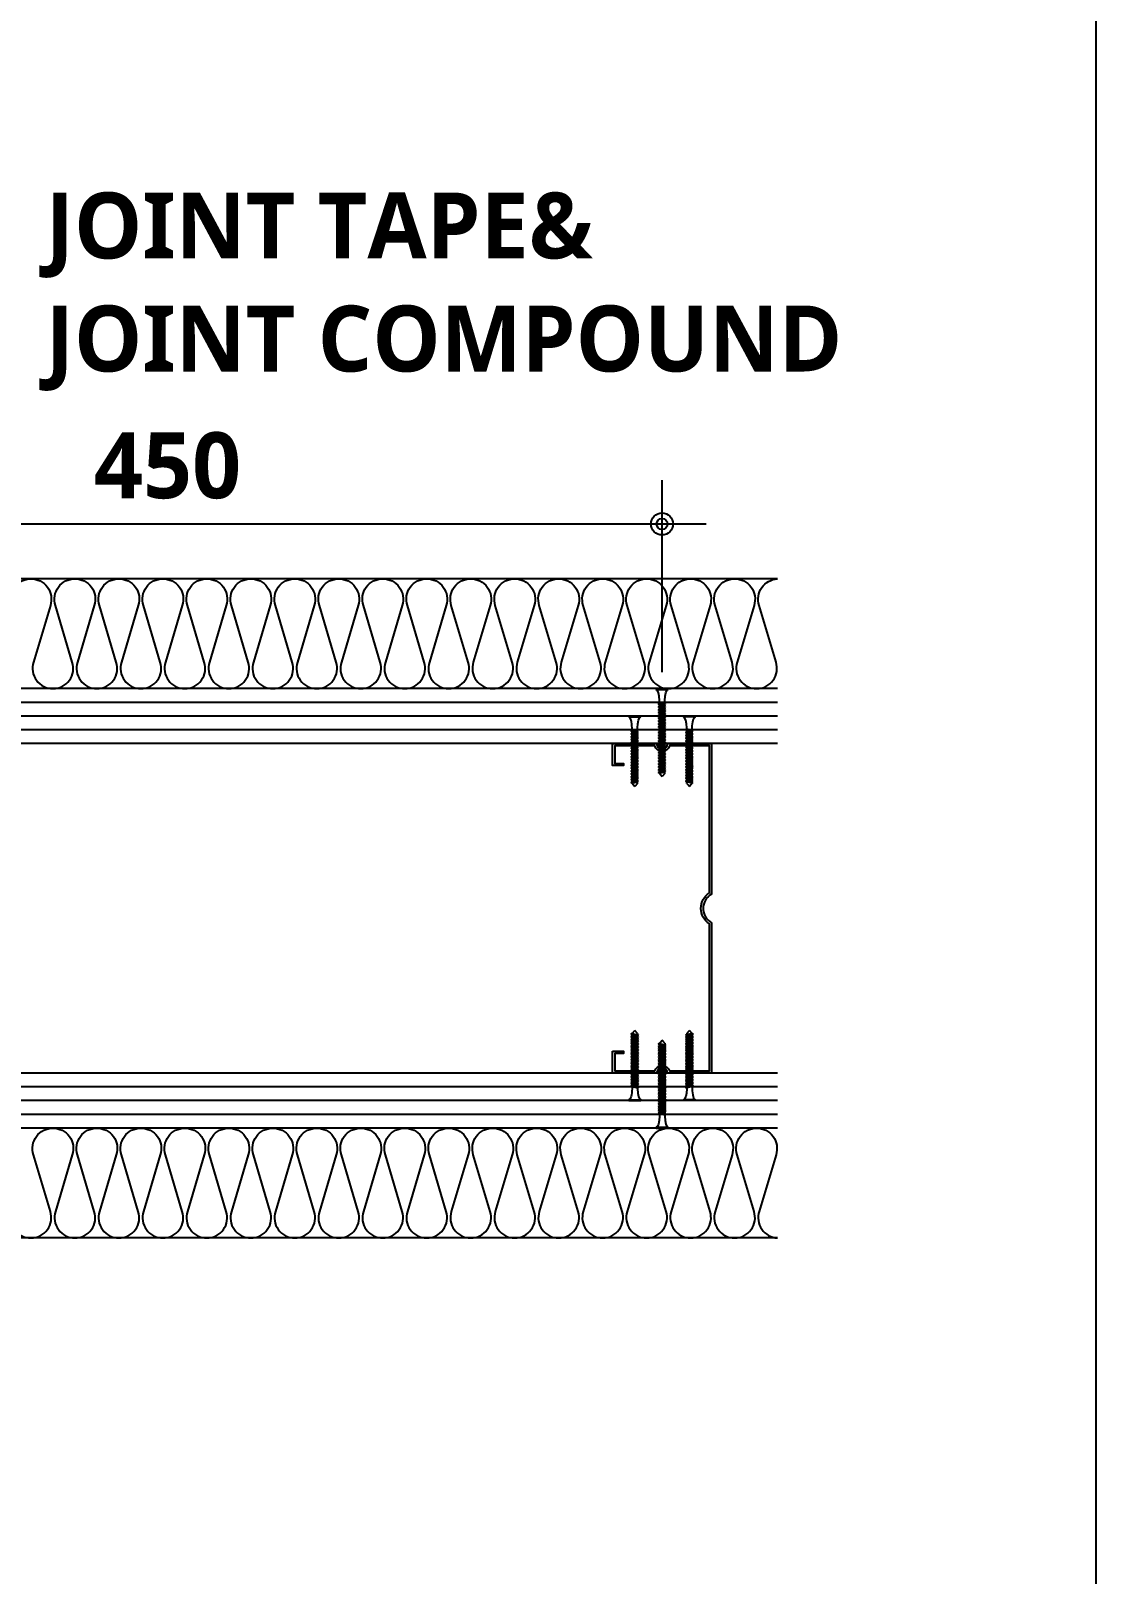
# Model space of a CAD drawing. Extents: x 200 to 24872, y 200 to 5740.
# Drawn here: x 21860 to 22345, y 1676 to 2378 of the extents above; entities that cross this region are included whole.
import ezdxf
from ezdxf.enums import TextEntityAlignment as Align

# ---------------------------------------------------------------- set-up
doc = ezdxf.new("R2010")
doc.units = 0
doc.header["$LTSCALE"] = 10
doc.header["$MEASUREMENT"] = 0
doc.header["$PDSIZE"] = -2
doc.layers.get('Defpoints').update_dxf_attribs({"color": 143, "linetype": 'CONTINUOUS'})
for name, color, linetype in [('A-ANNO-GRA1', 7, 'CONTINUOUS'), ('A-ANNO-TEXT1', 7, 'CONTINUOUS'), ('A-DIM', 7, 'CONTINUOUS'), ('A-ELE9', 9, 'CONTINUOUS'), ('A-insul', 251, 'CONTINUOUS'), ('A-ST-AXIS-DIM', 7, 'CONTINUOUS'), ('A-STUD', 3, 'CONTINUOUS'), ('A-WALL-DRY', 7, 'CONTINUOUS'), ('나사못32', 8, 'CONTINUOUS'), ('나사못40', 8, 'CONTINUOUS')]:
    doc.layers.add(name, color=color, linetype=linetype)
doc.styles.add('2020음성 1차', font='NanumGothicBold.ttf')
doc.dimstyles.new('RI-DOT-150', dxfattribs={"dimscale": 150, "dimtxt": 3, "dimasz": 1, "dimexe": 2, "dimexo": 2, "dimgap": 1, "dimtad": 1, "dimdec": 0, "dimzin": 9, "dimdsep": 46, "dimtxsty": '2020음성 1차', "dimcen": 0, "dimclrd": 256, "dimclre": 256, "dimclrt": 3, "dimadec": 0, "dimazin": 0, "dimtm": 1e-09, "dimtfac": 1, "dimtdec": 0, "dimtix": 1, "dimtmove": 2, "dimatfit": 3, "dimfxl": 1.25, "dimtolj": 1, "dimtzin": 0, "dimlwd": -1, "dimlwe": -1, "dimarcsym": 0})

# ---------------------------------------------------------------- blocks, each defined once
blk = doc.blocks.new('DIMDOT')
at = {"layer": 'A-DIM', "color": 7, "linetype": 'Continuous'}
blk.add_line((-2, 0), (2, 0), dxfattribs=at)
for radius in [0.5, 0.25]:
    blk.add_circle((0, 0), radius, dxfattribs=at)
blk = doc.blocks.new('*D162')
at = {"layer": 'A-ST-AXIS-DIM'}
for p, q in [((21697.48585798964, 2086.111153102946), (21697.48585798964, 2173.61115309353)), ((22147.48585798964, 2086.111153100814), (22147.48585798964, 2173.61115309353)), ((21707.48585798964, 2153.61115309353), (22137.48585798964, 2153.61115309353))]:
    blk.add_line(p, q, dxfattribs=at)
at = {"layer": 'Defpoints', "color": 0}
for p in [(22147.48585798964, 2153.61115309353), (21697.48585798964, 2071.111153102946), (22147.48585798964, 2071.111153100814)]:
    blk.add_point(p, dxfattribs=at)
at = {"layer": 'A-ST-AXIS-DIM', "linetype": 'ByBlock', "xscale": 10, "yscale": 10, "zscale": 10, "rotation": 180}
blk.add_blockref('DIMDOT', (21697.48585798964, 2153.61115309353), dxfattribs=at)
at = {"layer": 'A-ST-AXIS-DIM', "linetype": 'ByBlock', "xscale": 10, "yscale": 10, "zscale": 10}
blk.add_blockref('DIMDOT', (22147.48585798964, 2153.61115309353), dxfattribs=at)
at = {"layer": 'A-ST-AXIS-DIM', "color": 3, "ltscale": 10, "insert": (21922.48585798964, 2180.102630366258), "char_height": 30, "attachment_point": 5, "style": '2020음성 1차'}
blk.add_mtext('\\A1;450', dxfattribs=at)
blk = doc.blocks.new('kcc나사못40')
at = {"layer": '나사못40'}
for p, q in [((1.500000002384354, 38.49999986732496), (1.000000002384354, 38.19999986732496)), ((1.000000002384354, 38.19999986732496), (1.500000002384354, 37.89999986732496)), ((1.500000002384354, 37.19999986732496), (1.000000002384354, 36.89999986732496)), ((1.000000002384354, 36.89999986732496), (1.500000002384354, 36.59999986732497)), ((1.500000002384382, 35.89999986732498), (1.000000002384382, 35.59999986732497)), ((1.000000002384382, 35.59999986732497), (1.500000002384382, 35.29999986732498)), ((1.500000002384354, 38.49999986732496), (2.750000002384354, 39.99999986732496)), ((1.500000002384354, 38.49999986732496), (4.000000002384353, 37.89999986732496)), ((1.500000002384354, 37.89999986732496), (4.000000002384353, 37.29999986732497)), ((1.500000002384354, 37.89999986732495), (1.500000002384354, 37.19999986732496)), ((1.500000002384354, 37.89999986732495), (4.000000002384353, 37.89999986732496)), ((1.500000002384354, 37.19999986732496), (4.000000002384353, 36.59999986732497)), ((1.500000002384354, 36.59999986732497), (4.000000002384353, 35.99999986732497)), ((1.500000002384382, 36.59999986732497), (1.500000002384382, 35.89999986732496)), ((1.500000002384382, 36.59999986732497), (4.000000002384311, 36.59999986732497)), ((1.500000002384382, 35.89999986732498), (4.000000002384382, 35.29999986732498)), ((1.500000002384382, 35.29999986732498), (4.000000002384382, 34.69999986732498)), ((1.50000000238441, 35.29999986732498), (1.50000000238441, 34.59999986732498)), ((1.500000002384382, 35.29999986732498), (4.000000002384382, 35.29999986732498)), ((4.000000002384353, 38.59999986732497), (2.750000002384354, 39.99999986732496)), ((4.000000002384339, 38.59999986732497), (4.000000002384326, 37.89999986732496)), ((4.000000002384353, 37.89999986732496), (4.500000002384353, 37.59999986732497)), ((4.500000002384353, 37.59999986732497), (4.000000002384353, 37.29999986732497)), ((4.000000002384326, 37.29999986732496), (4.000000002384311, 36.59999986732497)), ((4.000000002384353, 36.59999986732497), (4.500000002384353, 36.29999986732499)), ((4.500000002384353, 36.29999986732499), (4.000000002384353, 35.99999986732497)), ((4.000000002384353, 35.99999986732497), (4.000000002384339, 35.29999986732498)), ((4.000000002384382, 35.29999986732498), (4.500000002384382, 34.999999867325)), ((1.50000000238441, 34.599999867325), (1.00000000238441, 34.299999867325)), ((1.00000000238441, 34.299999867325), (1.50000000238441, 33.999999867325)), ((1.500000002384439, 33.29999986732501), (1.000000002384439, 32.99999986732502)), ((1.000000002384439, 32.99999986732502), (1.500000002384439, 32.69999986732502)), ((1.500000002384467, 31.99999986732503), (1.000000002384467, 31.69999986732503)), ((1.000000002384467, 31.69999986732503), (1.500000002384467, 31.39999986732504)), ((1.500000002384496, 30.69999986732505), (1.000000002384496, 30.39999986732505)), ((1.000000002384496, 30.39999986732505), (1.500000002384496, 30.09999986732506)), ((1.500000002384524, 29.39999986732507), (1.000000002384524, 29.09999986732507)), ((1.000000002384524, 29.09999986732507), (1.500000002384524, 28.79999986732507)), ((1.500000002384552, 28.09999986732508), (1.000000002384552, 27.79999986732509)), ((1.50000000238441, 34.599999867325), (4.00000000238441, 33.999999867325)), ((1.500000002384439, 33.999999867325), (1.500000002384439, 33.299999867325)), ((1.50000000238441, 33.999999867325), (4.00000000238441, 33.39999986732501)), ((1.500000002384439, 33.999999867325), (4.000000002384368, 33.999999867325)), ((1.500000002384439, 33.29999986732501), (4.000000002384439, 32.69999986732502)), ((1.500000002384439, 32.69999986732502), (4.000000002384439, 32.09999986732503)), ((1.500000002384467, 32.69999986732502), (1.500000002384467, 31.99999986732502)), ((1.500000002384467, 32.69999986732502), (4.000000002384439, 32.69999986732502)), ((1.500000002384467, 31.99999986732503), (4.000000002384467, 31.39999986732504)), ((1.500000002384496, 31.39999986732504), (1.500000002384496, 30.69999986732503)), ((1.500000002384467, 31.39999986732504), (4.000000002384467, 30.79999986732504)), ((1.500000002384496, 31.39999986732504), (4.000000002384425, 31.39999986732504)), ((1.500000002384496, 30.69999986732505), (4.000000002384496, 30.09999986732506)), ((1.500000002384496, 30.09999986732506), (4.000000002384496, 29.49999986732506)), ((1.500000002384524, 30.09999986732506), (1.500000002384524, 29.39999986732505)), ((1.500000002384524, 30.09999986732506), (4.000000002384454, 30.09999986732506)), ((1.500000002384524, 29.39999986732507), (4.000000002384524, 28.79999986732507)), ((1.500000002384552, 28.79999986732507), (1.500000002384552, 28.09999986732507)), ((1.500000002384524, 28.79999986732507), (4.000000002384524, 28.19999986732508)), ((1.500000002384552, 28.79999986732507), (4.000000002384481, 28.79999986732507)), ((1.500000002384552, 28.09999986732508), (4.000000002384552, 27.49999986732509)), ((4.500000002384382, 34.999999867325), (4.000000002384382, 34.69999986732498)), ((4.000000002384382, 34.69999986732498), (4.000000002384368, 33.999999867325)), ((4.00000000238441, 33.999999867325), (4.50000000238441, 33.69999986732502)), ((4.50000000238441, 33.69999986732502), (4.00000000238441, 33.39999986732501)), ((4.00000000238441, 33.39999986732501), (4.000000002384396, 32.69999986732502)), ((4.000000002384439, 32.69999986732502), (4.500000002384438, 32.39999986732504)), ((4.500000002384438, 32.39999986732504), (4.000000002384439, 32.09999986732503)), ((4.000000002384439, 32.09999986732503), (4.000000002384425, 31.39999986732504)), ((4.000000002384467, 31.39999986732504), (4.500000002384467, 31.09999986732506)), ((4.500000002384467, 31.09999986732506), (4.000000002384467, 30.79999986732504)), ((4.000000002384467, 30.79999986732504), (4.000000002384454, 30.09999986732506)), ((4.000000002384496, 30.09999986732506), (4.500000002384496, 29.79999986732507)), ((4.500000002384496, 29.79999986732507), (4.000000002384496, 29.49999986732506)), ((4.000000002384496, 29.49999986732506), (4.000000002384481, 28.79999986732507)), ((4.000000002384524, 28.79999986732507), (4.500000002384523, 28.49999986732509)), ((4.500000002384523, 28.49999986732509), (4.000000002384524, 28.19999986732508)), ((4.000000002384524, 28.19999986732508), (4.00000000238451, 27.49999986732509)), ((1.000000002384552, 27.79999986732509), (1.500000002384552, 27.49999986732509)), ((1.500000002384581, 26.7999998673251), (1.000000002384581, 26.4999998673251)), ((1.000000002384581, 26.4999998673251), (1.500000002384581, 26.19999986732511)), ((1.500000002384609, 25.49999986732512), (1.000000002384609, 25.19999986732512)), ((1.000000002384609, 25.19999986732512), (1.500000002384609, 24.89999986732512)), ((1.500000002384638, 24.19999986732513), (1.000000002384638, 23.89999986732513)), ((1.000000002384638, 23.89999986732513), (1.500000002384638, 23.59999986732514)), ((1.500000002384666, 22.89999986732515), (1.000000002384666, 22.59999986732515)), ((1.000000002384666, 22.59999986732515), (1.500000002384666, 22.29999986732515)), ((1.500000002384695, 21.59999986732517), (1.000000002384695, 21.29999986732517)), ((1.000000002384695, 21.29999986732517), (1.500000002384695, 20.99999986732517)), ((1.500000002384552, 27.49999986732509), (4.000000002384552, 26.89999986732509)), ((1.500000002384581, 27.49999986732509), (1.500000002384581, 26.79999986732509)), ((1.500000002384581, 27.49999986732509), (4.00000000238451, 27.49999986732509)), ((1.500000002384581, 26.7999998673251), (4.000000002384581, 26.19999986732511)), ((1.500000002384609, 26.19999986732511), (1.500000002384609, 25.4999998673251)), ((1.500000002384581, 26.19999986732511), (4.000000002384581, 25.59999986732511)), ((1.500000002384609, 26.19999986732511), (4.000000002384538, 26.19999986732511)), ((1.500000002384609, 25.49999986732512), (4.000000002384609, 24.89999986732512)), ((1.500000002384609, 24.89999986732512), (4.000000002384609, 24.29999986732513)), ((1.500000002384638, 24.89999986732512), (1.500000002384638, 24.19999986732512)), ((1.500000002384638, 24.89999986732512), (4.000000002384566, 24.89999986732512)), ((1.500000002384638, 24.19999986732513), (4.000000002384638, 23.59999986732514)), ((1.500000002384666, 23.59999986732514), (1.500000002384666, 22.89999986732514)), ((1.500000002384638, 23.59999986732514), (4.000000002384638, 22.99999986732514)), ((1.500000002384666, 23.59999986732514), (4.000000002384596, 23.59999986732514)), ((1.500000002384666, 22.89999986732515), (4.000000002384666, 22.29999986732515)), ((1.500000002384666, 22.29999986732515), (4.000000002384666, 21.69999986732516)), ((1.500000002384695, 22.29999986732515), (1.500000002384695, 21.59999986732515)), ((1.500000002384666, 22.29999986732515), (4.000000002384623, 22.29999986732515)), ((1.500000002384695, 21.59999986732517), (4.000000002384695, 20.99999986732517)), ((4.000000002384552, 27.49999986732509), (4.500000002384552, 27.1999998673251)), ((4.500000002384552, 27.1999998673251), (4.000000002384552, 26.89999986732509)), ((4.000000002384552, 26.89999986732509), (4.000000002384538, 26.19999986732511)), ((4.000000002384581, 26.19999986732511), (4.500000002384581, 25.89999986732512)), ((4.500000002384581, 25.89999986732512), (4.000000002384581, 25.59999986732511)), ((4.000000002384581, 25.59999986732511), (4.000000002384566, 24.89999986732512)), ((4.000000002384609, 24.89999986732512), (4.500000002384608, 24.59999986732514)), ((4.500000002384608, 24.59999986732514), (4.000000002384609, 24.29999986732513)), ((4.000000002384609, 24.29999986732513), (4.000000002384596, 23.59999986732514)), ((4.000000002384638, 23.59999986732514), (4.500000002384637, 23.29999986732516)), ((4.500000002384637, 23.29999986732516), (4.000000002384638, 22.99999986732514)), ((4.000000002384638, 22.99999986732514), (4.000000002384623, 22.29999986732515)), ((4.000000002384666, 22.29999986732515), (4.500000002384666, 21.99999986732517)), ((4.500000002384666, 21.99999986732517), (4.000000002384666, 21.69999986732516)), ((4.000000002384666, 21.69999986732516), (4.000000002384652, 20.99999986732517)), ((1.500000002384723, 20.29999986732518), (1.000000002384723, 19.99999986732518)), ((1.000000002384723, 19.99999986732518), (1.500000002384723, 19.69999986732519)), ((1.500000002384751, 18.9999998673252), (1.000000002384751, 18.6999998673252)), ((1.000000002384751, 18.6999998673252), (1.500000002384751, 18.39999986732521)), ((1.50000000238478, 17.69999986732521), (1.00000000238478, 17.39999986732522)), ((1.00000000238478, 17.39999986732522), (1.50000000238478, 17.09999986732522)), ((1.500000002384808, 16.39999986732523), (1.000000002384808, 16.09999986732524)), ((1.000000002384808, 16.09999986732524), (1.500000002384808, 15.79999986732524)), ((1.500000002384837, 15.09999986732525), (1.000000002384837, 14.79999986732525)), ((1.000000002384837, 14.79999986732525), (1.500000002384837, 14.49999986732526)), ((1.500000002384723, 20.99999986732517), (1.500000002384723, 20.29999986732517)), ((1.500000002384695, 20.99999986732517), (4.000000002384695, 20.39999986732518)), ((1.500000002384695, 20.99999986732517), (4.000000002384695, 20.99999986732517)), ((1.500000002384723, 20.29999986732518), (4.000000002384724, 19.69999986732519)), ((1.500000002384723, 19.69999986732519), (4.000000002384724, 19.09999986732519)), ((1.500000002384751, 19.69999986732519), (1.500000002384751, 18.99999986732519)), ((1.500000002384751, 19.69999986732519), (4.000000002384724, 19.69999986732519)), ((1.500000002384751, 18.9999998673252), (4.000000002384751, 18.39999986732521)), ((1.50000000238478, 18.39999986732521), (1.50000000238478, 17.6999998673252)), ((1.500000002384751, 18.39999986732521), (4.000000002384751, 17.79999986732521)), ((1.50000000238478, 18.39999986732521), (4.000000002384709, 18.39999986732521)), ((1.50000000238478, 17.69999986732521), (4.00000000238478, 17.09999986732522)), ((1.50000000238478, 17.09999986732522), (4.00000000238478, 16.49999986732523)), ((1.500000002384808, 17.09999986732522), (1.500000002384808, 16.39999986732522)), ((1.50000000238478, 17.09999986732522), (4.000000002384737, 17.09999986732522)), ((1.500000002384808, 16.39999986732523), (4.000000002384808, 15.79999986732524)), ((1.500000002384837, 15.79999986732524), (1.500000002384837, 15.09999986732523)), ((1.500000002384808, 15.79999986732524), (4.000000002384808, 15.19999986732524)), ((1.500000002384837, 15.79999986732524), (4.000000002384766, 15.79999986732524)), ((1.500000002384837, 15.09999986732525), (4.000000002384836, 14.49999986732526)), ((1.500000002384837, 14.49999986732526), (4.000000002384836, 13.89999986732526)), ((1.500000002384865, 14.49999986732526), (1.500000002384865, 13.79999986732525)), ((1.500000002384865, 14.49999986732526), (4.000000002384794, 14.49999986732526)), ((4.000000002384695, 20.99999986732517), (4.500000002384695, 20.69999986732519)), ((4.500000002384695, 20.69999986732519), (4.000000002384695, 20.39999986732518)), ((4.000000002384695, 20.39999986732518), (4.00000000238468, 19.69999986732519)), ((4.000000002384724, 19.69999986732519), (4.500000002384723, 19.39999986732521)), ((4.500000002384723, 19.39999986732521), (4.000000002384724, 19.09999986732519)), ((4.000000002384724, 19.09999986732519), (4.000000002384709, 18.39999986732521)), ((4.000000002384751, 18.39999986732521), (4.500000002384751, 18.09999986732522)), ((4.500000002384751, 18.09999986732522), (4.000000002384751, 17.79999986732521)), ((4.000000002384751, 17.79999986732521), (4.000000002384737, 17.09999986732522)), ((4.00000000238478, 17.09999986732522), (4.50000000238478, 16.79999986732524)), ((4.50000000238478, 16.79999986732524), (4.00000000238478, 16.49999986732523)), ((4.00000000238478, 16.49999986732523), (4.000000002384766, 15.79999986732524)), ((4.000000002384808, 15.79999986732524), (4.500000002384809, 15.49999986732526)), ((4.500000002384809, 15.49999986732526), (4.000000002384808, 15.19999986732524)), ((4.000000002384808, 15.19999986732524), (4.000000002384794, 14.49999986732526)), ((4.000000002384836, 14.49999986732526), (4.500000002384836, 14.19999986732527)), ((4.500000002384836, 14.19999986732527), (4.000000002384836, 13.89999986732526)), ((1.500000002384865, 13.79999986732527), (1.000000002384865, 13.49999986732527)), ((1.000000002384865, 13.49999986732527), (1.500000002384865, 13.19999986732527)), ((1.500000002384894, 12.49999986732528), (1.000000002384894, 12.19999986732529)), ((1.000000002384894, 12.19999986732529), (1.500000002384894, 11.89999986732529)), ((1.500000002384922, 11.1999998673253), (1.000000002384922, 10.8999998673253)), ((1.000000002384922, 10.8999998673253), (1.500000002384922, 10.59999986732531)), ((1.50000000238495, 9.89999986732532), (1.00000000238495, 9.599999867325323)), ((1.00000000238495, 9.599999867325323), (1.50000000238495, 9.299999867325324)), ((1.500000002384979, 8.599999867325337), (1.000000002384979, 8.29999986732534)), ((1.000000002384979, 8.29999986732534), (1.500000002384979, 7.999999867325343)), ((1.500000002385007, 7.299999867325353), (1.000000002385007, 6.999999867325357)), ((1.500000002384865, 13.79999986732527), (4.000000002384866, 13.19999986732527)), ((1.500000002384894, 13.19999986732527), (1.500000002384894, 12.49999986732527)), ((1.500000002384865, 13.19999986732527), (4.000000002384866, 12.59999986732528)), ((1.500000002384894, 13.19999986732527), (4.000000002384823, 13.19999986732527)), ((1.500000002384894, 12.49999986732528), (4.000000002384893, 11.89999986732529)), ((1.500000002384894, 11.89999986732529), (4.000000002384893, 11.2999998673253)), ((1.500000002384922, 11.89999986732529), (1.500000002384922, 11.19999986732529)), ((1.500000002384922, 11.89999986732529), (4.000000002384851, 11.89999986732529)), ((1.500000002384922, 11.1999998673253), (4.000000002384922, 10.59999986732531)), ((1.50000000238495, 10.59999986732531), (1.50000000238495, 9.899999867325308)), ((1.500000002384922, 10.59999986732531), (4.000000002384922, 9.999999867325315)), ((1.50000000238495, 10.59999986732531), (4.000000002384879, 10.59999986732531)), ((1.50000000238495, 9.89999986732532), (4.00000000238495, 9.299999867325324)), ((1.50000000238495, 9.299999867325324), (4.00000000238495, 8.699999867325332)), ((1.500000002384979, 9.299999867325324), (1.500000002384979, 8.599999867325323)), ((1.500000002384979, 9.299999867325324), (4.000000002384908, 9.299999867325324)), ((1.500000002384979, 8.599999867325337), (4.000000002384978, 7.999999867325343)), ((1.500000002385007, 7.999999867325343), (1.500000002385007, 7.299999867325339)), ((1.500000002384979, 7.999999867325343), (4.000000002384978, 7.399999867325348)), ((1.500000002384979, 7.999999867325343), (4.000000002384978, 7.999999867325343)), ((1.500000002385007, 7.299999867325353), (4.000000002385007, 6.699999867325361)), ((4.000000002384836, 13.89999986732526), (4.000000002384823, 13.19999986732527)), ((4.000000002384866, 13.19999986732527), (4.500000002384866, 12.89999986732529)), ((4.500000002384866, 12.89999986732529), (4.000000002384866, 12.59999986732528)), ((4.000000002384866, 12.59999986732528), (4.000000002384851, 11.89999986732529)), ((4.000000002384893, 11.89999986732529), (4.500000002384893, 11.59999986732531)), ((4.500000002384893, 11.59999986732531), (4.000000002384893, 11.2999998673253)), ((4.000000002384893, 11.2999998673253), (4.000000002384879, 10.59999986732531)), ((4.000000002384922, 10.59999986732531), (4.500000002384922, 10.29999986732532)), ((4.500000002384922, 10.29999986732532), (4.000000002384922, 9.999999867325315)), ((4.000000002384922, 9.999999867325315), (4.000000002384908, 9.299999867325324)), ((4.00000000238495, 9.299999867325324), (4.50000000238495, 8.999999867325341)), ((4.50000000238495, 8.999999867325341), (4.00000000238495, 8.699999867325332)), ((4.00000000238495, 8.699999867325332), (4.000000002384936, 7.999999867325343)), ((4.000000002384978, 7.999999867325343), (4.500000002384978, 7.699999867325361)), ((4.500000002384978, 7.699999867325361), (4.000000002384978, 7.399999867325348)), ((4.000000002384978, 7.399999867325348), (4.000000002384965, 6.699999867325361)), ((2.384354e-09, 0.3999998673249578), (5.500000002384354, 0.3999998673249578)), ((2.384354e-09, -1.326750407e-07), (2.384354e-09, 0.3999998673249578)), ((1.000000002385007, 6.999999867325357), (1.500000002385007, 6.699999867325361)), ((1.500000002385007, 6.699999867325361), (4.000000002385007, 6.099999867325366)), ((1.500000002385007, 6.699999867325361), (4.000000002384965, 6.699999867325361)), ((1.500000002385007, 6.699999867325361), (1.500000002385021, 5.399999867325383)), ((4.000000002385007, 6.699999867325361), (4.500000002385007, 6.399999867325377)), ((4.500000002385007, 6.399999867325377), (4.000000002385007, 6.099999867325366)), ((4.000000002385007, 6.099999867325366), (4.000000002384994, 5.399999867325377)), ((5.500000002384354, -1.326750407e-07), (5.500000002384354, 0.3999998673249578)), ((2.384354e-09, -1.326750407e-07), (5.500000002384354, -1.326750407e-07))]:
    blk.add_line(p, q, dxfattribs=at)
at = {"layer": '나사못40', "extrusion": (0, 0, -1)}
blk.add_ellipse((2.384354e-09, 5.399999867325377), major_axis=(0, -5.000000000000417), ratio=0.299999999999847, start_param=4.712388980384689, end_param=6.283185307179585, dxfattribs=at)
at = {"layer": '나사못40'}
blk.add_ellipse((5.500000002384354, 5.399999867325377), major_axis=(0, -5.000000000000417), ratio=0.299999999999847, start_param=4.712388980384689, end_param=6.283185307179585, dxfattribs=at)
blk = doc.blocks.new('kcc나사못32')
at = {"layer": '나사못32'}
for p, q in [((1.500005058944225, 29.89999868441373), (1.000005058944225, 29.59999868436717)), ((1.000005058944225, 29.59999868436717), (1.500005058944225, 29.2999986843206)), ((1.500005058944225, 28.59999868436716), (1.000005058944225, 28.2999986843206)), ((1.000005058944225, 28.2999986843206), (1.500005058944225, 27.99999868427403)), ((1.500005058944225, 30.59999868436717), (2.750005058944225, 31.99999868427403)), ((1.500005058944225, 30.59999868436717), (1.500005058944225, 29.89999868441373)), ((4.000005058944225, 30.49999868427403), (1.500005058944225, 29.89999868441373)), ((4.000005058944225, 29.89999868441373), (1.500005058944225, 29.89999868441373)), ((4.000005058944225, 29.89999868441373), (1.500005058944225, 29.2999986843206)), ((1.500005058944225, 29.2999986843206), (1.500005058944225, 28.59999868436716)), ((4.000005058944225, 29.19999868422747), (1.500005058944225, 28.59999868436716)), ((4.000005058944225, 28.59999868436716), (1.500005058944225, 28.59999868436716)), ((4.000005058944225, 28.59999868436716), (1.500005058944225, 27.99999868427403)), ((4.000005058944225, 30.49999868427403), (2.750005058944225, 31.99999868427403)), ((4.000005058944225, 30.49999868427403), (4.500005058944224, 30.19999868422747)), ((4.500005058944224, 30.19999868422747), (4.000005058944225, 29.89999868441373)), ((4.000005058944225, 29.89999868441373), (4.000005058944225, 29.19999868422747)), ((4.000005058944225, 29.19999868422747), (4.500005058944224, 28.89999868441373)), ((4.500005058944224, 28.89999868441373), (4.000005058944225, 28.59999868436716)), ((4.000005058944225, 28.59999868436716), (4.000005058944225, 27.89999868441373)), ((1.500005058944225, 27.2999986843206), (1.000005058944225, 26.99999868427403)), ((1.000005058944225, 26.99999868427403), (1.500005058944225, 26.69999868422747)), ((1.500005058944225, 25.99999868427403), (1.000005058944225, 25.69999868422747)), ((1.000005058944225, 25.69999868422747), (1.500005058944225, 25.39999868441373)), ((1.500005058944225, 24.69999868422747), (1.000005058944225, 24.39999868441373)), ((1.000005058944225, 24.39999868441373), (1.500005058944225, 24.09999868436717)), ((1.500005058944225, 23.39999868441373), (1.000005058944225, 23.09999868436717)), ((1.000005058944225, 23.09999868436717), (1.500005058944225, 22.7999986843206)), ((1.500005058944225, 22.09999868436717), (1.000005058944225, 21.7999986843206)), ((1.000005058944225, 21.7999986843206), (1.500005058944225, 21.49999868427403)), ((1.500005058944225, 27.99999868427403), (1.500005058944225, 27.2999986843206)), ((4.000005058944225, 27.89999868441373), (1.500005058944225, 27.2999986843206)), ((4.000005058944225, 27.2999986843206), (1.500005058944225, 27.2999986843206)), ((4.000005058944225, 27.2999986843206), (1.500005058944225, 26.69999868422747)), ((1.500005058944225, 26.69999868422747), (1.500005058944225, 25.99999868427403)), ((4.000005058944225, 26.59999868436717), (1.500005058944225, 25.99999868427403)), ((4.000005058944225, 25.99999868427403), (1.500005058944225, 25.99999868427403)), ((4.000005058944225, 25.99999868427403), (1.500005058944225, 25.39999868441373)), ((1.500005058944225, 25.39999868441373), (1.500005058944225, 24.69999868422747)), ((4.000005058944225, 25.2999986843206), (1.500005058944225, 24.69999868422747)), ((4.000005058944225, 24.69999868422747), (1.500005058944225, 24.69999868422747)), ((4.000005058944225, 24.69999868422747), (1.500005058944225, 24.09999868436717)), ((1.500005058944225, 24.09999868436717), (1.500005058944225, 23.39999868441373)), ((4.000005058944225, 23.99999868427403), (1.500005058944225, 23.39999868441373)), ((4.000005058944225, 23.39999868441373), (1.500005058944225, 23.39999868441373)), ((4.000005058944225, 23.39999868441373), (1.500005058944225, 22.7999986843206)), ((1.500005058944225, 22.7999986843206), (1.500005058944225, 22.09999868436717)), ((4.000005058944225, 22.69999868422747), (1.500005058944225, 22.09999868436717)), ((4.000005058944225, 22.09999868436717), (1.500005058944225, 22.09999868436717)), ((4.000005058944225, 22.09999868436717), (1.500005058944225, 21.49999868427403)), ((1.500005058944225, 21.49999868427403), (1.500005058944225, 20.7999986843206)), ((4.000005058944225, 21.39999868441373), (1.500005058944225, 20.7999986843206)), ((4.000005058944225, 27.89999868441373), (4.500005058944224, 27.59999868436717)), ((4.500005058944224, 27.59999868436717), (4.000005058944225, 27.2999986843206)), ((4.000005058944225, 27.2999986843206), (4.000005058944225, 26.59999868436717)), ((4.000005058944225, 26.59999868436717), (4.500005058944224, 26.2999986843206)), ((4.500005058944224, 26.2999986843206), (4.000005058944225, 25.99999868427403)), ((4.000005058944225, 25.99999868427403), (4.000005058944225, 25.2999986843206)), ((4.000005058944225, 25.2999986843206), (4.500005058944224, 24.99999868427404)), ((4.500005058944224, 24.99999868427404), (4.000005058944225, 24.69999868422747)), ((4.000005058944225, 24.69999868422747), (4.000005058944225, 23.99999868427403)), ((4.000005058944225, 23.99999868427403), (4.500005058944224, 23.69999868422747)), ((4.500005058944224, 23.69999868422747), (4.000005058944225, 23.39999868441373)), ((4.000005058944225, 23.39999868441373), (4.000005058944225, 22.69999868422747)), ((4.000005058944225, 22.69999868422747), (4.500005058944224, 22.39999868441373)), ((4.500005058944224, 22.39999868441373), (4.000005058944225, 22.09999868436717)), ((4.000005058944225, 22.09999868436717), (4.000005058944225, 21.39999868441373)), ((4.000005058944225, 21.39999868441373), (4.500005058944224, 21.09999868436716)), ((4.500005058944224, 21.09999868436716), (4.000005058944225, 20.7999986843206)), ((1.500005058944225, 20.7999986843206), (1.000005058944225, 20.49999868427403)), ((1.000005058944225, 20.49999868427403), (1.500005058944225, 20.19999868422747)), ((1.500005058944225, 19.49999868427403), (1.000005058944225, 19.19999868422747)), ((1.000005058944225, 19.19999868422747), (1.500005058944225, 18.89999868441373)), ((1.500005058944225, 18.19999868422747), (1.000005058944225, 17.89999868441373)), ((1.000005058944225, 17.89999868441373), (1.500005058944225, 17.59999868436716)), ((1.500005058944225, 16.89999868441373), (1.000005058944225, 16.59999868436716)), ((1.000005058944225, 16.59999868436716), (1.500005058944225, 16.2999986843206)), ((1.500005058944225, 15.59999868436716), (1.000005058944225, 15.2999986843206)), ((1.000005058944225, 15.2999986843206), (1.500005058944225, 14.99999868427403)), ((1.500005058944225, 14.2999986843206), (1.000005058944225, 13.99999868427403)), ((4.000005058944225, 20.7999986843206), (1.500005058944225, 20.7999986843206)), ((4.000005058944225, 20.7999986843206), (1.500005058944225, 20.19999868422747)), ((1.500005058944225, 20.19999868422747), (1.500005058944225, 19.49999868427403)), ((4.000005058944225, 20.09999868436716), (1.500005058944225, 19.49999868427403)), ((4.000005058944225, 19.49999868427403), (1.500005058944225, 19.49999868427403)), ((4.000005058944225, 19.49999868427403), (1.500005058944225, 18.89999868441373)), ((1.500005058944225, 18.89999868441373), (1.500005058944225, 18.19999868422747)), ((4.000005058944225, 18.7999986843206), (1.500005058944225, 18.19999868422747)), ((4.000005058944225, 18.19999868422747), (1.500005058944225, 18.19999868422747)), ((4.000005058944225, 18.19999868422747), (1.500005058944225, 17.59999868436716)), ((1.500005058944225, 17.59999868436716), (1.500005058944225, 16.89999868441373)), ((4.000005058944225, 17.49999868427403), (1.500005058944225, 16.89999868441373)), ((4.000005058944225, 16.89999868441373), (1.500005058944225, 16.89999868441373)), ((4.000005058944225, 16.89999868441373), (1.500005058944225, 16.2999986843206)), ((1.500005058944225, 16.2999986843206), (1.500005058944225, 15.59999868436716)), ((4.000005058944225, 16.19999868422747), (1.500005058944225, 15.59999868436716)), ((4.000005058944225, 15.59999868436716), (1.500005058944225, 15.59999868436716)), ((4.000005058944225, 15.59999868436716), (1.500005058944225, 14.99999868427403)), ((1.500005058944225, 14.99999868427403), (1.500005058944225, 14.2999986843206)), ((4.000005058944225, 14.89999868441373), (1.500005058944225, 14.2999986843206)), ((4.000005058944225, 14.2999986843206), (1.500005058944225, 14.2999986843206)), ((4.000005058944225, 14.2999986843206), (1.500005058944225, 13.69999868422747)), ((4.000005058944225, 20.7999986843206), (4.000005058944225, 20.09999868436716)), ((4.000005058944225, 20.09999868436716), (4.500005058944224, 19.7999986843206)), ((4.500005058944224, 19.7999986843206), (4.000005058944225, 19.49999868427403)), ((4.000005058944225, 19.49999868427403), (4.000005058944225, 18.7999986843206)), ((4.000005058944225, 18.7999986843206), (4.500005058944224, 18.49999868427403)), ((4.500005058944224, 18.49999868427403), (4.000005058944225, 18.19999868422747)), ((4.000005058944225, 18.19999868422747), (4.000005058944225, 17.49999868427403)), ((4.000005058944225, 17.49999868427403), (4.500005058944224, 17.19999868422746)), ((4.500005058944224, 17.19999868422746), (4.000005058944225, 16.89999868441373)), ((4.000005058944225, 16.89999868441373), (4.000005058944225, 16.19999868422747)), ((4.000005058944225, 16.19999868422747), (4.500005058944224, 15.89999868441373)), ((4.500005058944224, 15.89999868441373), (4.000005058944225, 15.59999868436716)), ((4.000005058944225, 15.59999868436716), (4.000005058944225, 14.89999868441373)), ((4.000005058944225, 14.89999868441373), (4.500005058944224, 14.59999868436716)), ((4.500005058944224, 14.59999868436716), (4.000005058944225, 14.2999986843206)), ((4.000005058944225, 14.2999986843206), (4.000005058944225, 13.59999868436716)), ((1.000005058944225, 13.99999868427403), (1.500005058944225, 13.69999868422747)), ((1.500005058944225, 12.99999868427403), (1.000005058944225, 12.69999868422746)), ((1.000005058944225, 12.69999868422746), (1.500005058944225, 12.39999868441373)), ((1.500005058944225, 11.69999868422746), (1.000005058944225, 11.39999868441373)), ((1.000005058944225, 11.39999868441373), (1.500005058944225, 11.09999868436716)), ((1.500005058944225, 10.39999868441373), (1.000005058944225, 10.09999868436716)), ((1.000005058944225, 10.09999868436716), (1.500005058944225, 9.799998684320597)), ((1.500005058944225, 9.099998684367165), (1.000005058944225, 8.799998684320597)), ((1.000005058944225, 8.799998684320597), (1.500005058944225, 8.499998684274033)), ((1.500005058944225, 7.799998684320598), (1.000005058944225, 7.499998684274032)), ((1.000005058944225, 7.499998684274032), (1.500005058944225, 7.199998684227466)), ((1.500005058944225, 13.69999868422747), (1.500005058944225, 12.99999868427403)), ((4.000005058944225, 13.59999868436716), (1.500005058944225, 12.99999868427403)), ((4.000005058944225, 12.99999868427403), (1.500005058944225, 12.99999868427403)), ((4.000005058944225, 12.99999868427403), (1.500005058944225, 12.39999868441373)), ((1.500005058944225, 12.39999868441373), (1.500005058944225, 11.69999868422746)), ((4.000005058944225, 12.2999986843206), (1.500005058944225, 11.69999868422746)), ((4.000005058944225, 11.69999868422746), (1.500005058944225, 11.69999868422746)), ((4.000005058944225, 11.69999868422746), (1.500005058944225, 11.09999868436716)), ((1.500005058944225, 11.09999868436716), (1.500005058944225, 10.39999868441373)), ((4.000005058944225, 10.99999868427403), (1.500005058944225, 10.39999868441373)), ((4.000005058944225, 10.39999868441373), (1.500005058944225, 10.39999868441373)), ((4.000005058944225, 10.39999868441373), (1.500005058944225, 9.799998684320597)), ((1.500005058944225, 9.799998684320597), (1.500005058944225, 9.099998684367165)), ((4.000005058944225, 9.699998684227467), (1.500005058944225, 9.099998684367165)), ((4.000005058944225, 9.099998684367165), (1.500005058944225, 9.099998684367165)), ((4.000005058944225, 9.099998684367165), (1.500005058944225, 8.499998684274033)), ((1.500005058944225, 8.499998684274033), (1.500005058944225, 7.799998684320598)), ((4.000005058944225, 8.399998684413731), (1.500005058944225, 7.799998684320598)), ((4.000005058944225, 7.799998684320598), (1.500005058944225, 7.799998684320598)), ((4.000005058944225, 7.799998684320598), (1.500005058944225, 7.199998684227466)), ((1.500005058944225, 7.199998684227466), (1.500005058944225, 6.499998684274032)), ((4.000005058944225, 7.099998684367164), (1.500005058944225, 6.499998684274032)), ((4.000005058944225, 13.59999868436716), (4.500005058944224, 13.2999986843206)), ((4.500005058944224, 13.2999986843206), (4.000005058944225, 12.99999868427403)), ((4.000005058944225, 12.99999868427403), (4.000005058944225, 12.2999986843206)), ((4.000005058944225, 12.2999986843206), (4.500005058944224, 11.99999868427403)), ((4.500005058944224, 11.99999868427403), (4.000005058944225, 11.69999868422746)), ((4.000005058944225, 11.69999868422746), (4.000005058944225, 10.99999868427403)), ((4.000005058944225, 10.99999868427403), (4.500005058944224, 10.69999868422746)), ((4.500005058944224, 10.69999868422746), (4.000005058944225, 10.39999868441373)), ((4.000005058944225, 10.39999868441373), (4.000005058944225, 9.699998684227467)), ((4.000005058944225, 9.699998684227467), (4.500005058944224, 9.399998684413733)), ((4.500005058944224, 9.399998684413733), (4.000005058944225, 9.099998684367165)), ((4.000005058944225, 9.099998684367165), (4.000005058944225, 8.399998684413731)), ((4.000005058944225, 8.399998684413731), (4.500005058944224, 8.099998684367165)), ((4.500005058944224, 8.099998684367165), (4.000005058944225, 7.799998684320598)), ((4.000005058944225, 7.799998684320598), (4.000005058944225, 7.099998684367164)), ((4.000005058944225, 7.099998684367164), (4.500005058944224, 6.799998684320598)), ((5.0589442253e-06, -1.3157259673e-06), (5.0589442253e-06, 0.3999986844137311)), ((5.500005058944224, 0.3999986844137311), (5.0589442253e-06, 0.3999986844137311)), ((1.500005058944225, 6.499998684274032), (1.000005058944225, 6.199998684227466)), ((1.000005058944225, 6.199998684227466), (1.500005058944225, 5.899998684413731)), ((4.000005058944225, 6.499998684274032), (1.500005058944225, 6.499998684274032)), ((4.000005058944225, 6.499998684274032), (1.500005058944225, 5.899998684413731)), ((1.500005058944225, 5.899998684413731), (1.500005058944225, 5.399998684413731)), ((4.500005058944224, 6.799998684320598), (4.000005058944225, 6.499998684274032)), ((4.000005058944225, 6.499998684274032), (4.000005058944225, 5.399998684413731)), ((5.500005058944224, -1.3157259673e-06), (5.500005058944224, 0.3999986844137311)), ((5.500005058944224, -1.3157259673e-06), (5.0589442253e-06, -1.3157259673e-06))]:
    blk.add_line(p, q, dxfattribs=at)
at = {"layer": '나사못32', "extrusion": (0, 0, -1)}
blk.add_ellipse((5.0589442253e-06, 5.399998684413731), major_axis=(1.549203e-10, 5), ratio=0.3, start_param=1.570796326785601, end_param=3.141592653486512, dxfattribs=at)
at = {"layer": '나사못32'}
blk.add_ellipse((5.500005058944224, 5.399998684413731), major_axis=(2.59983e-11, 5), ratio=0.3, start_param=1.570796326796456, end_param=3.141592653607123, dxfattribs=at)

msp = doc.modelspace()

# ---------------------------------------------------------------- linework, layer by layer
at = {"layer": 'A-ANNO-GRA1'}
msp.add_line((22344.96539622545, 200), (22344.96539622545, 5733.341259324545), dxfattribs=at)
at = {"layer": 'A-ELE9'}
for p, q in [((22200.00000030709, 2128.672318700672), (21199.99999999882, 2128.672318675352)), ((22200.00000030709, 1828.672318917379), (21199.99999999882, 1828.672318942699))]:
    msp.add_line(p, q, dxfattribs=at)
at = {"layer": 'A-insul'}
for points in [[(21851.49999999913, 2116.552318691845, -0.509267), (21860.32999999883, 2128.672318692069, -0.509267), (21869.16999999914, 2116.552318692293), (21861.50999999979, 2090.792318692099, 0.509267), (21870.34000000009, 2078.672318692323, 0.509267), (21879.16999999979, 2090.792318692546), (21871.50999999914, 2116.552318692352, -0.509267), (21880.33999999883, 2128.672318692576, -0.509267), (21889.17999999913, 2116.552318692799), (21881.51999999979, 2090.792318692605, 0.509267), (21890.35000000009, 2078.672318692829, 0.509267), (21899.17999999979, 2090.792318693053), (21891.51999999914, 2116.552318692859, -0.509267), (21900.34999999883, 2128.672318693082, -0.509267), (21909.18999999914, 2116.552318693306), (21901.52999999979, 2090.792318693112, 0.509267), (21910.3600000001, 2078.672318693336, 0.509267), (21919.18999999979, 2090.79231869356), (21911.52999999914, 2116.552318693365, -0.509267), (21920.35999999883, 2128.672318693589, -0.509267), (21929.19999999914, 2116.552318693813), (21921.53999999979, 2090.792318693619, 0.509267), (21930.3700000001, 2078.672318693842, 0.509267), (21939.19999999979, 2090.792318694066), (21931.53999999914, 2116.552318693872, -0.509267), (21940.36999999883, 2128.672318694095, -0.509267), (21949.20999999914, 2116.552318694319), (21941.54999999979, 2090.792318694125, 0.509267), (21950.3800000001, 2078.672318694349, 0.509267), (21959.20999999979, 2090.792318694573), (21951.54999999914, 2116.552318694378, -0.509267), (21960.37999999883, 2128.672318694602, -0.509267), (21969.21999999914, 2116.552318694826), (21961.55999999979, 2090.792318694632, 0.509267), (21970.39000000009, 2078.672318694856, 0.509267), (21979.21999999979, 2090.792318695079), (21971.55999999914, 2116.552318694885, -0.509267), (21980.38999999883, 2128.672318695109, -0.509267), (21989.22999999914, 2116.552318695332), (21981.56999999979, 2090.792318695138, 0.509267), (21990.4000000001, 2078.672318695362, 0.509267), (21999.22999999979, 2090.792318695586), (21991.56999999914, 2116.552318695391, -0.509267), (22000.39999999883, 2128.672318695615, -0.509267), (22009.23999999914, 2116.552318695839), (22001.57999999979, 2090.792318695645, 0.509267), (22010.4100000001, 2078.672318695869, 0.509267), (22019.23999999979, 2090.792318696092), (22011.57999999914, 2116.552318695898, -0.509267), (22020.40999999883, 2128.672318696122, -0.509267), (22029.24999999914, 2116.552318696346), (22021.58999999979, 2090.792318696152, 0.509267), (22030.4200000001, 2078.672318696375, 0.509267), (22039.24999999979, 2090.792318696599), (22031.58999999914, 2116.552318696405, -0.509267), (22040.41999999883, 2128.672318696628, -0.509267), (22049.25999999914, 2116.552318696852), (22041.59999999979, 2090.792318696658, 0.509267), (22050.43000000009, 2078.672318696882, 0.509267), (22059.25999999979, 2090.792318697106), (22051.59999999914, 2116.552318696911, -0.509267), (22060.42999999883, 2128.672318697135, -0.509267), (22069.26999999914, 2116.552318697359), (22061.60999999979, 2090.792318697165, 0.509267), (22070.4400000001, 2078.672318697389, 0.509267), (22079.26999999979, 2090.792318697612), (22071.60999999914, 2116.552318697418, -0.509267), (22080.43999999883, 2128.672318697641, -0.509267), (22089.27999999914, 2116.552318697865), (22081.61999999979, 2090.792318697671, 0.509267), (22090.4500000001, 2078.672318697895, 0.509267), (22099.27999999979, 2090.792318698119), (22091.61999999914, 2116.552318697924, -0.509267), (22100.44999999883, 2128.672318698148, -0.509267), (22109.28999999914, 2116.552318698372), (22101.62999999979, 2090.792318698178, 0.509267), (22110.4600000001, 2078.672318698402, 0.509267), (22119.28999999979, 2090.792318698625), (22111.62999999914, 2116.552318698431, -0.509267), (22120.45999999883, 2128.672318698655, -0.509267), (22129.29999999914, 2116.552318698878), (22121.63999999979, 2090.792318698685, 0.509267), (22130.4700000001, 2078.672318698908, 0.509267), (22139.29999999979, 2090.792318699132), (22131.63999999914, 2116.552318698938, -0.509267), (22140.46999999883, 2128.672318699161, -0.509267), (22149.30999999914, 2116.552318699385), (22141.64999999979, 2090.792318699191, 0.509267), (22150.4800000001, 2078.672318699415, 0.509267), (22159.30999999979, 2090.792318699639), (22151.64999999914, 2116.552318699444, -0.509267), (22160.47999999883, 2128.672318699668, -0.509267), (22169.31999999914, 2116.552318699892), (22161.65999999979, 2090.792318699698, 0.509267), (22170.4900000001, 2078.672318699922, 0.509267), (22179.31999999979, 2090.792318700145), (22171.65999999914, 2116.552318699951, -0.509267), (22180.48999999883, 2128.672318700174, -0.509267), (22189.32999999914, 2116.552318700398), (22181.66999999979, 2090.792318700204, 0.509267), (22190.5000000001, 2078.672318700428, 0.509267), (22199.32999999979, 2090.792318700652), (22191.66999999914, 2116.552318700457, -0.4923933455141297), (22200.00000030709, 2128.659276269021)], [(21851.49999999913, 1840.792318926206, 0.509267), (21860.32999999883, 1828.672318925982, 0.509267), (21869.16999999914, 1840.792318925758), (21861.50999999979, 1866.552318925952, -0.509267), (21870.34000000009, 1878.672318925728, -0.509267), (21879.16999999979, 1866.552318925505), (21871.50999999914, 1840.792318925699, 0.509267), (21880.33999999883, 1828.672318925475, 0.509267), (21889.17999999913, 1840.792318925251), (21881.51999999979, 1866.552318925445, -0.509267), (21890.35000000009, 1878.672318925222, -0.509267), (21899.17999999979, 1866.552318924998), (21891.51999999914, 1840.792318925192, 0.509267), (21900.34999999883, 1828.672318924969, 0.509267), (21909.18999999914, 1840.792318924745), (21901.52999999979, 1866.552318924939, -0.509267), (21910.3600000001, 1878.672318924715, -0.509267), (21919.18999999979, 1866.552318924491), (21911.52999999914, 1840.792318924686, 0.509267), (21920.35999999883, 1828.672318924462, 0.509267), (21929.19999999914, 1840.792318924238), (21921.53999999979, 1866.552318924432, -0.509267), (21930.3700000001, 1878.672318924208, -0.509267), (21939.19999999979, 1866.552318923985), (21931.53999999914, 1840.792318924179, 0.509267), (21940.36999999883, 1828.672318923956, 0.509267), (21949.20999999914, 1840.792318923732), (21941.54999999979, 1866.552318923926, -0.509267), (21950.3800000001, 1878.672318923702, -0.509267), (21959.20999999979, 1866.552318923478), (21951.54999999914, 1840.792318923673, 0.509267), (21960.37999999883, 1828.672318923449, 0.509267), (21969.21999999914, 1840.792318923225), (21961.55999999979, 1866.552318923419, -0.509267), (21970.39000000009, 1878.672318923195, -0.509267), (21979.21999999979, 1866.552318922972), (21971.55999999914, 1840.792318923166, 0.509267), (21980.38999999883, 1828.672318922942, 0.509267), (21989.22999999914, 1840.792318922719), (21981.56999999979, 1866.552318922912, -0.509267), (21990.4000000001, 1878.672318922689, -0.509267), (21999.22999999979, 1866.552318922465), (21991.56999999914, 1840.792318922659, 0.509267), (22000.39999999883, 1828.672318922436, 0.509267), (22009.23999999914, 1840.792318922212), (22001.57999999979, 1866.552318922406, -0.509267), (22010.4100000001, 1878.672318922182, -0.509267), (22019.23999999979, 1866.552318921958), (22011.57999999914, 1840.792318922153, 0.509267), (22020.40999999883, 1828.672318921929, 0.509267), (22029.24999999914, 1840.792318921705), (22021.58999999979, 1866.552318921899, -0.509267), (22030.4200000001, 1878.672318921675, -0.509267), (22039.24999999979, 1866.552318921452), (22031.58999999914, 1840.792318921646, 0.509267), (22040.41999999883, 1828.672318921423, 0.509267), (22049.25999999914, 1840.792318921199), (22041.59999999979, 1866.552318921393, -0.509267), (22050.43000000009, 1878.672318921169, -0.509267), (22059.25999999979, 1866.552318920945), (22051.59999999914, 1840.79231892114, 0.509267), (22060.42999999883, 1828.672318920916, 0.509267), (22069.26999999914, 1840.792318920692), (22061.60999999979, 1866.552318920886, -0.509267), (22070.4400000001, 1878.672318920662, -0.509267), (22079.26999999979, 1866.552318920439), (22071.60999999914, 1840.792318920633, 0.509267), (22080.43999999883, 1828.672318920409, 0.509267), (22089.27999999914, 1840.792318920186), (22081.61999999979, 1866.55231892038, -0.509267), (22090.4500000001, 1878.672318920156, -0.509267), (22099.27999999979, 1866.552318919932), (22091.61999999914, 1840.792318920126, 0.509267), (22100.44999999883, 1828.672318919903, 0.509267), (22109.28999999914, 1840.792318919679), (22101.62999999979, 1866.552318919873, -0.509267), (22110.4600000001, 1878.672318919649, -0.509267), (22119.28999999979, 1866.552318919425), (22111.62999999914, 1840.79231891962, 0.509267), (22120.45999999883, 1828.672318919396, 0.509267), (22129.29999999914, 1840.792318919172), (22121.63999999979, 1866.552318919366, -0.509267), (22130.4700000001, 1878.672318919143, -0.509267), (22139.29999999979, 1866.552318918919), (22131.63999999914, 1840.792318919113, 0.509267), (22140.46999999883, 1828.67231891889, 0.509267), (22149.30999999914, 1840.792318918666), (22141.64999999979, 1866.55231891886, -0.509267), (22150.4800000001, 1878.672318918636, -0.509267), (22159.30999999979, 1866.552318918412), (22151.64999999914, 1840.792318918607, 0.509267), (22160.47999999883, 1828.672318918383, 0.509267), (22169.31999999914, 1840.792318918159), (22161.65999999979, 1866.552318918353, -0.509267), (22170.4900000001, 1878.672318918129, -0.509267), (22179.31999999979, 1866.552318917906), (22171.65999999914, 1840.7923189181, 0.509267), (22180.48999999883, 1828.672318917877, 0.509267), (22189.32999999914, 1840.792318917653), (22181.66999999979, 1866.552318917847, -0.509267), (22190.5000000001, 1878.672318917623, -0.509267), (22199.32999999979, 1866.552318917399), (22191.66999999914, 1840.792318917594, 0.4923933455141297), (22200.00000030709, 1828.68536134903)]]:
    msp.add_lwpolyline(points, format="xyb", dxfattribs=at)
at = {"layer": 'A-STUD'}
msp.add_lwpolyline([(22125.00000000032, 1913.672318675352), (22130.00000000032, 1913.672318675352), (22130.00000000032, 1912.672318675352), (22126.00000000032, 1912.672318675352), (22126.00000000032, 1904.672318675352), (22144.14589802953, 1904.672318675468, -0.7453559925022097), (22150.85410196366, 1904.672318675468), (22169.00000000032, 1904.672318675468), (22169.00000000023, 1971.606912323245, -0.5427831433433274), (22169.00000000009, 1985.73772502775), (22169.00000000009, 2052.672318675468), (22150.85410196343, 2052.672318675468, -0.7453559925022097), (22144.1458980293, 2052.672318675468), (22126.00000000009, 2052.672318675352), (22126.00000000009, 2044.672318675352), (22130.00000000009, 2044.672318675352), (22130.00000000009, 2043.672318675352), (22125.00000000009, 2043.672318675352), (22125.00000000009, 2053.672318675352), (22145.00000000009, 2053.672318675468, 0.9999999999999998), (22150.00000000009, 2053.672318675468), (22170.00000000009, 2053.672318675468), (22170.00000000009, 1985.172318675468, 0.5899974568373595), (22170.00000000017, 1972.172318675613), (22170.00000000032, 1903.672318675468), (22150.00000000032, 1903.672318675468, 0.9999999999999998), (22145.00000000032, 1903.672318675468), (22125.00000000032, 1903.672318675352)], format="xyb", close=True, dxfattribs=at)
at = {"layer": 'A-WALL-DRY'}
for p, q in [((22200.00000030836, 2078.672318700672), (21200.00000000009, 2078.672318675352)), ((22200.00000030844, 2072.422318699099), (21200.00000000009, 2072.4223186991)), ((22200.00000030867, 2066.172318700672), (21200.00000000029, 2066.172318675366)), ((22200.00000030844, 2059.922318699099), (21200.00000000009, 2059.9223186991)), ((22200.00000030844, 2053.672318700672), (21200.00000000009, 2053.672318675352)), ((22200.00000030844, 1903.672318917379), (21200.00000000009, 1903.672318942699)), ((22200.00000030836, 1897.422318915866), (21200.00000000009, 1897.422318915866)), ((22200.00000030867, 1891.172318917379), (21200.00000000029, 1891.172318942685)), ((22200.00000030836, 1884.922318915866), (21200.00000000009, 1884.922318915866)), ((22200.00000030836, 1878.672318917379), (21200.00000000009, 1878.672318942699))]:
    msp.add_line(p, q, dxfattribs=at)

# ---------------------------------------------------------------- block references
at = {"layer": '나사못32', "rotation": 180.0000000002085}
msp.add_blockref('kcc나사못32', (22137.82295407398, 2066.172317360601), dxfattribs=at)
at = {"layer": '나사못32', "xscale": -1}
for p, rotation in [((22157.17704592741, 2066.172317360601), 180), ((22137.82295407398, 1891.17232025745), 359.9999999997914)]:
    msp.add_blockref('kcc나사못32', p, dxfattribs=dict(at, rotation=rotation))
at = {"layer": '나사못32'}
msp.add_blockref('kcc나사못32', (22157.17704592741, 1891.17232025745), dxfattribs=at)
at = {"layer": '나사못40', "extrusion": (0, 0, -1), "zscale": -1, "rotation": 180}
msp.add_blockref('kcc나사못40', (-22144.74999999779, 2078.672318543948), dxfattribs=at)
at = {"layer": '나사못40', "extrusion": (0, 0, -1), "xscale": -1, "zscale": -1}
msp.add_blockref('kcc나사못40', (-22144.74999999779, 1878.672319074103), dxfattribs=at)

# ---------------------------------------------------------------- texts
at = {"layer": 'A-ANNO-TEXT1', "style": '2020음성 1차'}
for s, p in [('JOINT TAPE& ', (21866.98690577995, 2289.440996296187)), ('JOINT COMPOUND', (21866.98690577995, 2237.996838915104))]:
    msp.add_text(s, height=30, dxfattribs=at).set_placement(p, align=Align.MIDDLE_LEFT)

# ---------------------------------------------------------------- dimensions: what is measured, and where the dimension line sits
at = {"layer": 'A-ST-AXIS-DIM'}
dim = msp.add_linear_dim(base=(22147.48585798964, 2153.61115309353), p1=(21697.48585798964, 2071.111153102946), p2=(22147.48585798964, 2071.111153100814), dimstyle='RI-DOT-150', override={"dimscale": 10, "dimexo": 1.5, "dimlunit": 6, "dimblk1": 'DIMDOT', "dimblk2": 'DIMDOT', "dimsah": 1}, dxfattribs=at)
dim.commit()
dim.dimension.update_dxf_attribs({"geometry": '*D162', "text_midpoint": (21922.48585798964, 2180.102630366258)})

doc.saveas('drawing.dxf')
